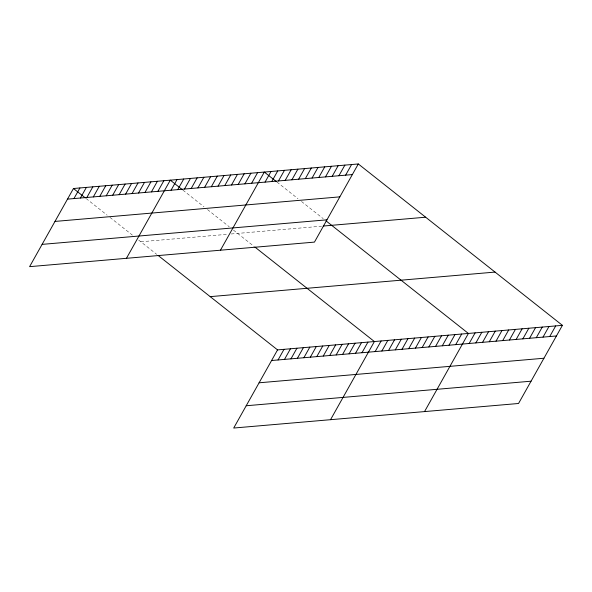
<?xml version="1.0" encoding="UTF-8"?>
<svg xmlns="http://www.w3.org/2000/svg" width="592" height="592" viewBox="0 0 592 592"><rect width="100%" height="100%" fill="white"/><g stroke="black" fill="none" stroke-linecap="round" stroke-linejoin="round"><path stroke-width="0.44" stroke-dasharray="2.96 2.22" d="M140.807 241.773L227.972 234.254M231.198 233.981L321.582 226.188M276.93 182.047L297.976 198.69M301.483 201.465L323.232 218.663M182.928 190.15L203.981 206.793M207.489 209.568L229.237 226.766M233.44 230.096L254.279 246.568M86.084 198.505L107.13 215.148M109.934 217.36L132.386 235.113M138.698 240.108L156.71 254.345"/><path stroke-width="0.89" d="M358.301 163.962L73.452 188.515L29.6 266.659L314.448 242.106L358.301 163.962L562.4 325.341L518.548 403.485L233.699 428.038L277.552 349.894L562.4 325.341M73.948 198.579L79.913 187.96M80.408 198.024L86.365 187.405M86.861 197.469L92.826 186.85M93.321 196.914L99.278 186.288M99.774 196.352L105.739 185.733M106.234 195.797L112.191 185.178M112.687 195.242L118.652 184.623M119.147 194.687L125.104 184.068M125.6 194.124L131.565 183.505M132.06 193.569L138.017 182.95M138.513 193.014L144.478 182.395M144.973 192.459L150.93 181.84M151.426 191.904L157.391 181.278M157.886 191.342L163.843 180.723M126.451 258.312L170.304 180.168L182.232 189.595M171.058 190.21L177.015 179.591M177.77 189.632L183.727 179.013M184.482 189.048L190.446 178.429M191.201 188.471L197.158 177.852M197.913 187.893L203.87 177.274M204.625 187.316L210.589 176.697M211.344 186.739L217.301 176.113M218.056 186.154L224.02 175.535M224.775 185.577L230.732 174.958M231.487 185L237.444 174.381M238.199 184.423L244.163 173.804M244.918 183.846L250.875 173.219M251.63 183.261L257.587 172.642M220.453 250.209L264.306 172.065L276.227 181.492M265.061 182.107L271.018 171.488M271.772 181.529L277.729 170.91M278.484 180.945L284.449 170.326M285.203 180.368L291.16 169.749M291.915 179.79L297.872 169.171M298.627 179.213L304.591 168.594M305.346 178.636L311.303 168.01M312.058 178.051L318.015 167.432M318.77 177.474L324.734 166.855M325.489 176.897L331.446 166.278M332.201 176.32L338.158 165.701M338.913 175.735L344.877 165.116M345.632 175.158L351.589 164.539M278.048 359.958L284.005 349.339M284.5 359.403L290.465 348.784M290.961 358.848L296.918 348.229M297.413 358.286L303.378 347.667M303.874 357.731L309.831 347.112M310.326 357.176L316.291 346.557M316.787 356.621L322.744 346.002M323.239 356.066L329.204 345.439M329.7 355.503L335.657 344.884M336.152 354.948L342.117 344.329M342.613 354.393L348.57 343.774M349.065 353.838L355.03 343.219M355.526 353.276L361.483 342.657M361.978 352.721L367.943 342.102M330.543 419.691L374.396 341.547L255.004 247.138M375.15 351.589L381.115 340.97M381.87 351.012L387.827 340.385M388.581 350.427L394.538 339.808M395.293 349.85L401.258 339.231M402.012 349.273L407.969 338.654M408.724 348.695L414.681 338.076M415.436 348.111L421.4 337.492M422.155 347.534L428.112 336.915M428.867 346.956L434.824 336.337M435.579 346.379L441.543 335.76M442.298 345.802L448.255 335.176M449.01 345.217L454.967 334.598M455.722 344.64L461.686 334.021M424.545 411.588L468.398 333.444L326.044 220.883M469.153 343.486L475.117 332.867M475.872 342.901L481.829 332.282M482.584 342.324L488.541 331.705M489.295 341.747L495.26 331.128M496.015 341.17L501.972 330.551M502.726 340.592L508.683 329.966M509.438 340.008L515.403 329.389M516.157 339.431L522.114 328.812M522.869 338.853L528.826 328.234M529.581 338.276L535.545 327.657M536.3 337.692L542.257 327.073M543.012 337.114L548.969 326.495M549.724 336.537L555.688 325.918M67.495 199.134L352.344 174.581M54.989 221.423L339.838 196.862M42.106 244.378L326.954 219.824M323.262 226.04L425.655 217.212M210.197 296.644L495.045 272.083M271.587 360.513L556.443 335.96M259.081 382.795L543.937 358.241M246.198 405.757L531.054 381.196M73.452 188.515L85.381 197.95M158.153 255.492L277.552 349.894"/></g></svg>
